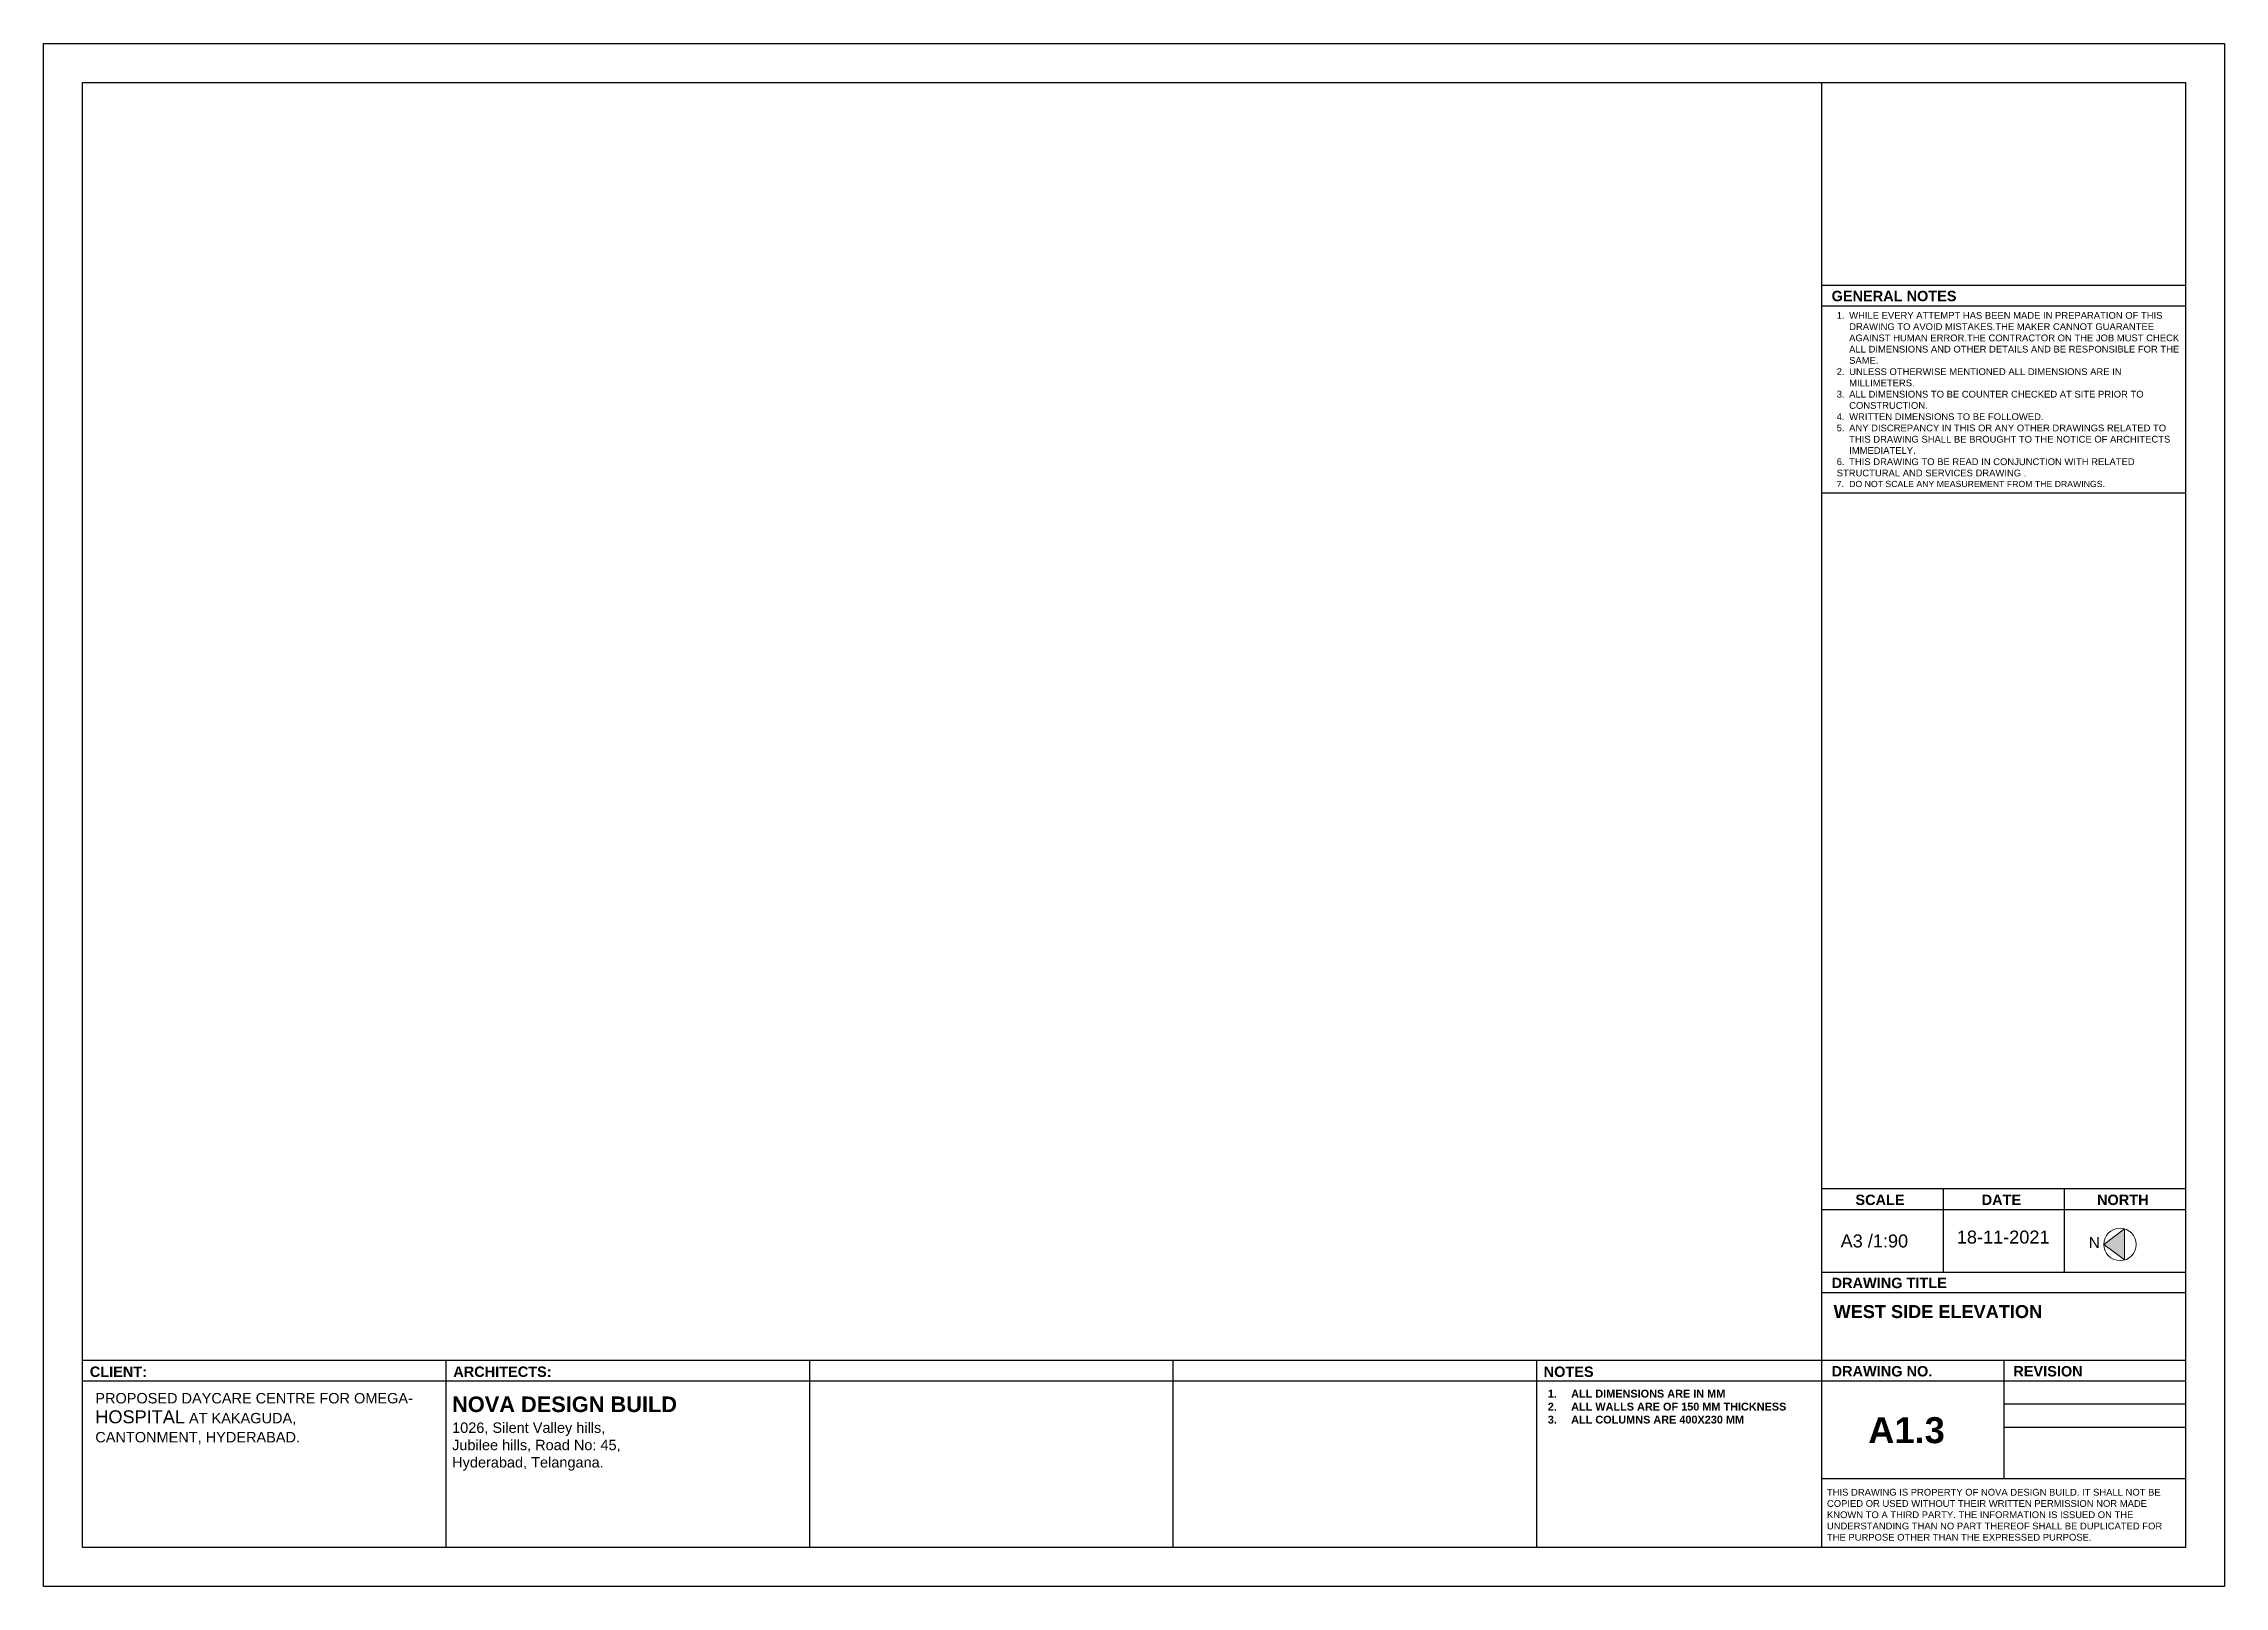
# Paper-space layout 'WEST' of a CAD drawing. Header units: metres, sheet in millimetres. Extents: x 0 to 420, y 0 to 297.
# The model-space entities are those that its viewports show. They can reach past a viewport. Long polylines and large blocks are cut down to what shows.
import ezdxf

# ---------------------------------------------------------------- set-up
doc = ezdxf.new("R2010")
doc.units = ezdxf.units.M
doc.header["$LTSCALE"] = 5
for name, color, linetype in [('A-COLUMN', 3, 'Continuous'), ('A-hatch', 251, 'Continuous'), ('A-TEXT', 3, 'Continuous'), ('A-TITLE-BORDER', 250, 'Continuous')]:
    doc.layers.add(name, color=color, linetype=linetype)
doc.layers.add('A-DETL-LLIN', color=251, linetype='Continuous', lineweight=5)
doc.layers.add('A-FURN-FREE', color=253, linetype='Continuous', lineweight=5)
doc.styles.add('Arial', font='arial.ttf', dxfattribs={"height": 135})
pattern_1 = [(0, (0, 0), (0, 6.985), [5.08, -1.905]), (90, (0, 0), (-6.985, 4e-16), [5.08, -1.905])]

msp = doc.modelspace()

# ---------------------------------------------------------------- hatches: boundary and pattern name
at = {"layer": 'A-FURN-FREE', "ltscale": 50}
h = msp.add_hatch(dxfattribs=at)
h.set_pattern_fill('ANGLE', color=256)
h.set_pattern_definition(pattern_1)
h.paths.add_polyline_path([(547268.1, 32133.6), (548082.8, 32133.6), (548082.8, 32545.7), (547268.1, 32545.7)], flags=9)
h = msp.add_hatch(dxfattribs=at)
h.set_pattern_fill('ANGLE', color=256)
h.set_pattern_definition(pattern_1)
h.paths.add_polyline_path([(536623, 31625.6), (537437.7, 31625.6), (537437.7, 32037.8), (536623, 32037.8)], flags=9)
h.paths.add_polyline_path([(535579, 30930.5), (536374.4, 30930.5), (536374.4, 31609.3), (535579, 31609.3)], flags=9)
h.paths.add_polyline_path([(536579.2, 30870.4), (537393.8, 30870.4), (537393.8, 31282.6), (536579.2, 31282.6)], flags=9)

psp = doc.layouts.new('WEST')

# ---------------------------------------------------------------- hatches: boundary and pattern name
at = {"layer": 'A-hatch'}
h = psp.add_hatch(color=256, dxfattribs=at)
h.dxf.hatch_style = 1
h.paths.add_polyline_path([(400.61, 68.63), (400.61, 62.64), (396.62, 65.62)])

# ---------------------------------------------------------------- linework, layer by layer
at = {"layer": 'A-DETL-LLIN', "lineweight": 9}
psp.add_lwpolyline([(400.61, 68.63), (396.62, 65.62), (400.61, 62.64)], close=True, dxfattribs=at)
psp.add_circle((399.73, 65.63), 3.12, dxfattribs=at)
at = {"layer": 'A-TITLE-BORDER'}
for p, q in [((342.32, 7.31), (342.32, 289.31)), ((342.32, 250.31), (412.32, 250.31)), ((342.32, 246.31), (412.32, 246.31)), ((342.32, 210.31), (412.32, 210.31)), ((412.32, 76.31), (342.32, 76.31)), ((365.66, 76.31), (365.66, 60.31)), ((388.99, 76.31), (388.99, 60.31)), ((412.32, 72.31), (342.32, 72.31)), ((342.32, 60.31), (412.32, 60.31)), ((412.32, 56.31), (342.32, 56.31)), ((412.32, 43.31), (7.32, 43.31)), ((77.32, 43.31), (77.32, 7.31)), ((147.32, 43.31), (147.32, 7.31)), ((217.32, 43.31), (217.32, 7.31)), ((287.32, 43.31), (287.32, 7.31)), ((377.32, 43.31), (377.32, 20.49)), ((412.32, 39.31), (7.32, 39.31)), ((412.32, 34.86), (377.32, 34.86)), ((412.32, 30.42), (377.32, 30.42)), ((412.32, 20.49), (342.32, 20.49))]:
    psp.add_line(p, q, dxfattribs=at)
for points in [[(-0.18, 296.81), (419.82, 296.81), (419.82, -0.19), (-0.18, -0.19)], [(7.32, 289.31), (412.32, 289.31), (412.32, 7.31), (7.32, 7.31)]]:
    psp.add_lwpolyline(points, close=True, dxfattribs=at)

# ---------------------------------------------------------------- texts
at = {"layer": 'A-COLUMN', "attachment_point": 1, "style": 'Arial'}
for s, width, insert, char_height in [('\\A1;\\pi-2.40001,l3.60001,t3.60001;{\\H1.08333x;1.^IWHILE EVERY ATTEMPT HAS BEEN MADE IN PREPARATION OF THIS \\P\\pi0,t1.2;DRAWING TO AVOID MISTAKES.THE MAKER CANNOT GUARANTEE \\PAGAINST HUMAN ERROR.THE CONTRACTOR ON THE JOB MUST CHECK \\PALL DIMENSIONS AND OTHER DETAILS AND BE RESPONSIBLE FOR THE \\PSAME.\\P\\pi-2.40001,t3.60001;2.^IUNLESS OTHERWISE MENTIONED ALL DIMENSIONS ARE IN \\P\\pi0,t1.2;MILLIMETERS.\\P\\pi-2.40001,t3.60001;3.^IALL DIMENSIONS TO BE COUNTER CHECKED AT SITE PRIOR TO \\P\\pi0,t1.2;CONSTRUCTION.\\P\\pi-2.40001,t3.60001;4.^IWRITTEN DIMENSIONS TO BE FOLLOWED.\\P5.^IANY DISCREPANCY IN THIS OR ANY OTHER DRAWINGS RELATED TO \\P\\pi0,t1.2;THIS DRAWING SHALL BE BROUGHT TO THE NOTICE OF ARCHITECTS \\PIMMEDIATELY.\\P\\pi-2.40001,t3.60001;6.^ITHIS DRAWING TO BE READ IN CONJUNCTION WITH RELATED \\P\\pi0,t1.2;STRUCTURAL AND SERVICES DRAWING .}\\P\\pi-2.40001,t3.60001;7.^IDO NOT SCALE ANY MEASUREMENT FROM THE DRAWINGS.', 68.3626, (343.96, 245.14), 1.2), ('\\A1;{\\fArial|b1|i0|c0|p34;NOVA DESIGN BUILD\\P\\fArial|b0|i0|c0|p34;\\H0.66667x;1026, Silent Valley hills, \\PJubilee hills, Road No: 45,\\PHyderabad, Telangana.}', 4341.8202, (78.5, 36.36), 3), ('\\A1;\\pi-4.5,l7.5,t7.5;{\\fArial|b1|i0|c0|p34;1.^IALL DIMENSIONS ARE IN MM\\P2.^IALL WALLS ARE OF 150 MM THICKNESS\\P3.^IALL COLUMNS ARE 400X230 MM }', 4341.8202, (286.52, 37.66), 1.5), ('\\A1;{\\H1.08333x;THIS DRAWING IS PROPERTY OF NOVA DESIGN BUILD. IT SHALL NOT BE COPIED OR USED WITHOUT THEIR WRITTEN PERMISSION NOR MADE KNOWN TO A THIRD PARTY. THE INFORMATION IS ISSUED ON THE UNDERSTANDING THAN NO PART THEREOF SHALL BE DUPLICATED FOR THE PURPOSE OTHER THAN THE EXPRESSED PURPOSE.}', 68.3626, (343.28, 18.58), 1.2)]:
    psp.add_mtext_dynamic_manual_height_columns(s, width=width, gutter_width=1, heights=[0], dxfattribs=dict(at, insert=insert, char_height=char_height))
at = {"layer": 'A-COLUMN', "insert": (9.78, 37.03), "char_height": 2, "width": 4341.8202, "attachment_point": 1, "style": 'Arial'}
psp.add_mtext('PROPOSED DAYCARE CENTRE FOR OMEGA-{\\H1.25x;\\PHOSPITAL} AT KAKAGUDA, \\PCANTONMENT, HYDERABAD.', dxfattribs=at)
at = {"layer": 'A-TEXT', "color": 3, "style": 'Arial'}
psp.add_text('N', height=2.12, dxfattribs=at).set_placement((393.69, 64.95))
at = {"layer": 'A-TEXT', "color": 3, "attachment_point": 1, "style": 'Arial'}
for s, width, heights, insert, char_height in [('{\\fArial|b1|i0|c0|p34;GENERAL NOTES}', 3235.3195, [0], (344.18, 249.22), 2), ('\\pi955.32599;{\\fArial|b1|i0|c0|p34;SCALE}', 1919.8812, [0], (-606.56, 75.22), 2), ('\\pi956.30825;{\\fArial|b1|i0|c0|p34;DATE}', 1919.8812, [0], (-583.23, 75.22), 2), ('\\pi955.18479;{\\fArial|b1|i0|c0|p34;NORTH}', 1919.8812, [0], (-559.89, 75.22), 2), ('\\A1;A3 /1:90', 300, [2.59], (345.91, 67.55), 2.5), ('18-11-2021', 300, [0], (368.29, 68.3), 2.5), ('{\\fArial|b1|i0|c0|p34;DRAWING TITLE}', 2653.6942, [0], (344.18, 59.22), 2), ('\\pi-7.5,l10,t10;{\\fArial|b1|i0|c0|p34;WEST SIDE ELEVATION}', 6323.5565, [40.17], (342.06, 53.96), 2.5), ('{\\fArial|b1|i0|c0|p34;CLIENT:}', 1919.8812, [0], (8.72, 42.13), 2), ('{\\fArial|b1|i0|c0|p34;ARCHITECTS:}', 1919.8812, [0], (78.72, 42.13), 2), ('{\\fArial|b1|i0|c0|p34;NOTES}', 1919.8812, [0], (288.72, 42.13), 2), ('{\\fArial|b1|i0|c0|p34;DRAWING NO.}', 2653.6942, [0], (344.18, 42.22), 2), ('{\\fArial|b1|i0|c0|p34;REVISION}', 2653.6942, [0], (379.18, 42.22), 2), ('\\pi1409.27022;{\\fArial|b1|i0|c0|p34;A1.3}', 2832.9948, [0], (-1058.04, 32.38), 5)]:
    psp.add_mtext_dynamic_manual_height_columns(s, width=width, gutter_width=1, heights=heights, dxfattribs=dict(at, insert=insert, char_height=char_height))

# ---------------------------------------------------------------- viewports
at = {"layer": 'Defpoints', "view_twist_angle": 360}
psp.add_viewport(center=(174.82, 166.31), size=(335, 246.0007), view_center_point=(540484.38, 37271.11), view_height=22140.0615, dxfattribs=at)

doc.saveas('drawing.dxf')
